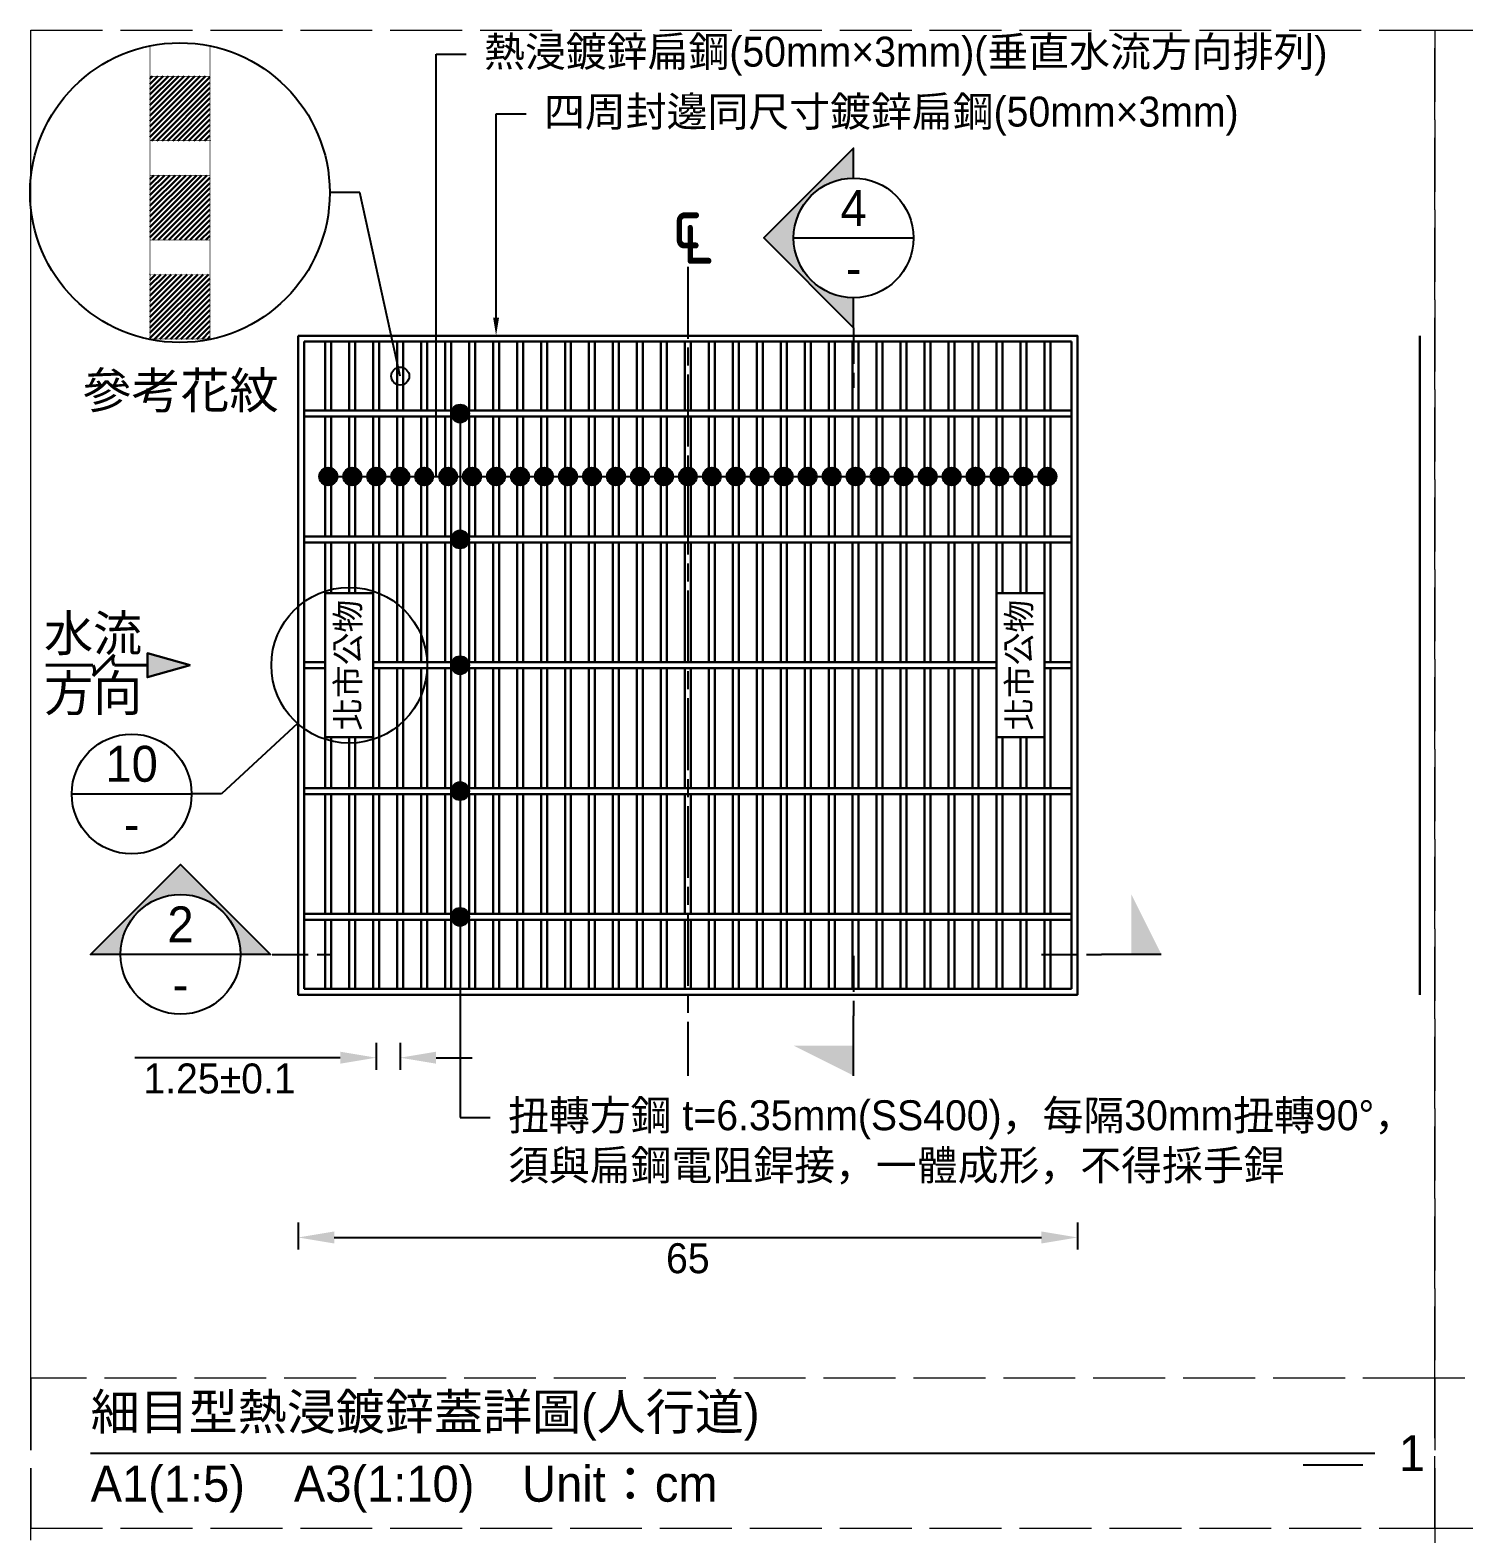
# Model space of a CAD drawing. Extents: x -2640 to 1802, y -2159 to 447.
# Drawn here: x -2640.1 to -2400.9, y -858 to -607 of the extents above; entities that cross this region are included whole.
import ezdxf
from ezdxf import colors
from ezdxf.entities.mleader import LeaderData, LeaderLine
from ezdxf.math import Vec2, Vec3

# ---------------------------------------------------------------- set-up
doc = ezdxf.new("R2010")
doc.units = 0
doc.header["$MEASUREMENT"] = 0
doc.linetypes.add('ACAD_ISO02W100', pattern=[15, 12, -3])
doc.linetypes.add('ACAD_ISO08W100', pattern=[36, 24, -3, 6, -3])
doc.layers.add('一、4.基本-隱藏', color=9, linetype='ACAD_ISO02W100', lineweight=20, plot=False)
doc.layers.add('三、3.文字-註解文字', color=2, linetype='Continuous')
doc.layers.add('二、2.繪圖-施作項目', color=181, linetype='Continuous', lineweight=30)
doc.layers.add('二、6.繪圖-其他施作項目', color=35, linetype='Continuous', lineweight=30)
doc.styles.add('既有名稱', font='kaiu.ttf', dxfattribs={"height": 4})
doc.styles.add('次圖名(詳圖)', font='MS PGothic.ttf', dxfattribs={"height": 6})
doc.styles.add('註解文字(詳圖)', font='MS PGothic.ttf', dxfattribs={"height": 5})
doc.dimstyles.new('註解文字(詳圖)', dxfattribs={"dimtxt": 5, "dimasz": 6, "dimexe": 2, "dimexo": 5, "dimgap": 1, "dimtad": 2, "dimzin": 0, "dimdsep": 46, "dimtxsty": '註解文字(詳圖)', "dimcen": 0.1, "dimclrd": 144, "dimclre": 144, "dimclrt": 256, "dimadec": 0, "dimazin": 0, "dimtfac": 1, "dimtofl": 0, "dimtmove": 0, "dimatfit": 3, "dimfxlon": 1, "dimtolj": 1, "dimtzin": 0, "dimlwd": -1, "dimlwe": -1, "dimarcsym": 1})
pattern_1 = [(45, (-0.10595, -607), (-0.44194174, 0.44194174), [])]

# ---------------------------------------------------------------- blocks, each defined once
blk = doc.blocks.new('_Small')
at = {"color": 0, "linetype": 'ByBlock', "lineweight": -2}
blk.add_circle((0, 0), 0.25, dxfattribs=at)
blk = doc.blocks.new('_None')
blk = doc.blocks.new('車行方向')
at = {"layer": '二、6.繪圖-其他施作項目', "ltscale": 0.1}
h = blk.add_hatch(color=256, dxfattribs=at)
h.dxf.hatch_style = 1
h.paths.add_polyline_path([(122.72, 334.65), (115.6, 332.66), (122.72, 330.66), (122.72, 332.65)])
for points in [[(115.6, 332.66), (122.72, 334.65), (122.72, 332.65), (122.72, 332.65)], [(115.6, 332.66), (122.72, 330.66), (122.72, 332.65), (122.72, 332.65)]]:
    blk.add_lwpolyline(points, dxfattribs=at)
at = {"layer": '二、6.繪圖-其他施作項目', "ltscale": 0.1, "const_width": 0.5}
blk.add_lwpolyline([(128.24, 332.65, 0.282843), (128.24, 334.42), (131.78, 330.88, -0.282843), (131.78, 332.65)], format="xyb", dxfattribs=at)
for points in [[(122.72, 332.65), (128.24, 332.65)], [(131.78, 332.65), (139.68, 332.65)]]:
    blk.add_lwpolyline(points, dxfattribs=at)
blk = doc.blocks.new('*D325')
at = {"layer": 'Defpoints', "color": 0, "transparency": 16777216}
for p in [(-2595.35, -768), (-2465.35, -768), (-2465.35, -808.5)]:
    blk.add_point(p, dxfattribs=at)
at = {"layer": '三、3.文字-註解文字', "color": 144, "transparency": 16777216}
for p, q in [((-2595.35, -806), (-2595.35, -810.5)), ((-2465.35, -806), (-2465.35, -810.5)), ((-2589.35, -808.5), (-2471.35, -808.5))]:
    blk.add_line(p, q, dxfattribs=at)
for points in [[(-2589.35, -807.5), (-2589.35, -809.5), (-2595.35, -808.5)], [(-2471.35, -807.5), (-2471.35, -809.5), (-2465.35, -808.5)]]:
    blk.add_solid(points, dxfattribs=at)
at = {"layer": '三、3.文字-註解文字', "transparency": 16777216, "insert": (-2530.35, -812), "char_height": 5, "attachment_point": 5, "style": '註解文字(詳圖)'}
blk.add_mtext('\\A1;65', dxfattribs=at)
blk = doc.blocks.new('*D326')
at = {"layer": 'Defpoints', "color": 0, "transparency": 16777216}
for p in [(-2582.35, -767), (-2578.35, -767), (-2582.35, -778.5)]:
    blk.add_point(p, dxfattribs=at)
at = {"layer": '三、3.文字-註解文字', "color": 144, "transparency": 16777216}
for p, q in [((-2582.35, -776), (-2582.35, -780.5)), ((-2578.35, -776), (-2578.35, -780.5)), ((-2588.35, -778.5), (-2622.63, -778.5)), ((-2572.35, -778.5), (-2566.35, -778.5))]:
    blk.add_line(p, q, dxfattribs=at)
for points in [[(-2588.35, -777.5), (-2588.35, -779.5), (-2582.35, -778.5)], [(-2572.35, -777.5), (-2572.35, -779.5), (-2578.35, -778.5)]]:
    blk.add_solid(points, dxfattribs=at)
at = {"layer": '三、3.文字-註解文字', "transparency": 16777216, "insert": (-2608.49, -782), "char_height": 5, "attachment_point": 5, "style": '註解文字(詳圖)'}
blk.add_mtext('\\A1;1.25%%P0.1', dxfattribs=at)

msp = doc.modelspace()

# ---------------------------------------------------------------- hatches: boundary and pattern name
at = {"layer": '三、3.文字-註解文字'}
h = msp.add_hatch(color=256, dxfattribs=at)
h.dxf.hatch_style = 1
h.paths.add_polyline_path([(-2502.693, -626.693), (-2517.693, -641.693), (-2502.693, -656.693), (-2502.693, -651.693, -0.4142136), (-2512.693, -641.693, -0.4142136), (-2502.693, -631.693)])
h = msp.add_hatch(color=144, dxfattribs=at)
h.dxf.hatch_style = 1
h.paths.add_polyline_path([(-2566.847, -671, 1), (-2569.847, -671, 1)])
h = msp.add_hatch(color=144, dxfattribs=at)
h.dxf.hatch_style = 1
h.paths.add_polyline_path([(-2588.847, -681.5, 1), (-2591.847, -681.5, 1)])
h = msp.add_hatch(color=144, dxfattribs=at)
h.dxf.hatch_style = 1
h.paths.add_polyline_path([(-2584.847, -681.5, 1), (-2587.847, -681.5, 1)])
h = msp.add_hatch(color=144, dxfattribs=at)
h.dxf.hatch_style = 1
h.paths.add_polyline_path([(-2580.847, -681.5, 1), (-2583.847, -681.5, 1)])
h = msp.add_hatch(color=144, dxfattribs=at)
h.dxf.hatch_style = 1
h.paths.add_polyline_path([(-2576.847, -681.5, 1), (-2579.847, -681.5, 1)])
h = msp.add_hatch(color=144, dxfattribs=at)
h.dxf.hatch_style = 1
h.paths.add_polyline_path([(-2572.847, -681.5, 1), (-2575.847, -681.5, 1)])
h = msp.add_hatch(color=144, dxfattribs=at)
h.dxf.hatch_style = 1
h.paths.add_polyline_path([(-2568.847, -681.5, 1), (-2571.847, -681.5, 1)])
h = msp.add_hatch(color=144, dxfattribs=at)
h.dxf.hatch_style = 1
h.paths.add_polyline_path([(-2564.847, -681.5, 1), (-2567.847, -681.5, 1)])
h = msp.add_hatch(color=144, dxfattribs=at)
h.dxf.hatch_style = 1
h.paths.add_polyline_path([(-2560.847, -681.5, 1), (-2563.847, -681.5, 1)])
h = msp.add_hatch(color=144, dxfattribs=at)
h.dxf.hatch_style = 1
h.paths.add_polyline_path([(-2556.847, -681.5, 1), (-2559.847, -681.5, 1)])
h = msp.add_hatch(color=144, dxfattribs=at)
h.dxf.hatch_style = 1
h.paths.add_polyline_path([(-2552.847, -681.5, 1), (-2555.847, -681.5, 1)])
h = msp.add_hatch(color=144, dxfattribs=at)
h.dxf.hatch_style = 1
h.paths.add_polyline_path([(-2548.847, -681.5, 1), (-2551.847, -681.5, 1)])
h = msp.add_hatch(color=144, dxfattribs=at)
h.dxf.hatch_style = 1
h.paths.add_polyline_path([(-2544.847, -681.5, 1), (-2547.847, -681.5, 1)])
h = msp.add_hatch(color=144, dxfattribs=at)
h.dxf.hatch_style = 1
h.paths.add_polyline_path([(-2540.847, -681.5, 1), (-2543.847, -681.5, 1)])
h = msp.add_hatch(color=144, dxfattribs=at)
h.dxf.hatch_style = 1
h.paths.add_polyline_path([(-2536.847, -681.5, 1), (-2539.847, -681.5, 1)])
h = msp.add_hatch(color=144, dxfattribs=at)
h.dxf.hatch_style = 1
h.paths.add_polyline_path([(-2532.847, -681.5, 1), (-2535.847, -681.5, 1)])
h = msp.add_hatch(color=144, dxfattribs=at)
h.dxf.hatch_style = 1
h.paths.add_polyline_path([(-2528.847, -681.5, 1), (-2531.847, -681.5, 1)])
h = msp.add_hatch(color=144, dxfattribs=at)
h.dxf.hatch_style = 1
h.paths.add_polyline_path([(-2524.847, -681.5, 1), (-2527.847, -681.5, 1)])
h = msp.add_hatch(color=144, dxfattribs=at)
h.dxf.hatch_style = 1
h.paths.add_polyline_path([(-2520.847, -681.5, 1), (-2523.847, -681.5, 1)])
h = msp.add_hatch(color=144, dxfattribs=at)
h.dxf.hatch_style = 1
h.paths.add_polyline_path([(-2516.847, -681.5, 1), (-2519.847, -681.5, 1)])
h = msp.add_hatch(color=144, dxfattribs=at)
h.dxf.hatch_style = 1
h.paths.add_polyline_path([(-2512.847, -681.5, 1), (-2515.847, -681.5, 1)])
h = msp.add_hatch(color=144, dxfattribs=at)
h.dxf.hatch_style = 1
h.paths.add_polyline_path([(-2508.847, -681.5, 1), (-2511.847, -681.5, 1)])
h = msp.add_hatch(color=144, dxfattribs=at)
h.dxf.hatch_style = 1
h.paths.add_polyline_path([(-2504.847, -681.5, 1), (-2507.847, -681.5, 1)])
h = msp.add_hatch(color=144, dxfattribs=at)
h.dxf.hatch_style = 1
h.paths.add_polyline_path([(-2500.847, -681.5, 1), (-2503.847, -681.5, 1)])
h = msp.add_hatch(color=144, dxfattribs=at)
h.dxf.hatch_style = 1
h.paths.add_polyline_path([(-2496.847, -681.5, 1), (-2499.847, -681.5, 1)])
h = msp.add_hatch(color=144, dxfattribs=at)
h.dxf.hatch_style = 1
h.paths.add_polyline_path([(-2492.847, -681.5, 1), (-2495.847, -681.5, 1)])
h = msp.add_hatch(color=144, dxfattribs=at)
h.dxf.hatch_style = 1
h.paths.add_polyline_path([(-2488.847, -681.5, 1), (-2491.847, -681.5, 1)])
h = msp.add_hatch(color=144, dxfattribs=at)
h.dxf.hatch_style = 1
h.paths.add_polyline_path([(-2484.847, -681.5, 1), (-2487.847, -681.5, 1)])
h = msp.add_hatch(color=144, dxfattribs=at)
h.dxf.hatch_style = 1
h.paths.add_polyline_path([(-2480.847, -681.5, 1), (-2483.847, -681.5, 1)])
h = msp.add_hatch(color=144, dxfattribs=at)
h.dxf.hatch_style = 1
h.paths.add_polyline_path([(-2476.847, -681.5, 1), (-2479.847, -681.5, 1)])
h = msp.add_hatch(color=144, dxfattribs=at)
h.dxf.hatch_style = 1
h.paths.add_polyline_path([(-2472.847, -681.5, 1), (-2475.847, -681.5, 1)])
h = msp.add_hatch(color=144, dxfattribs=at)
h.dxf.hatch_style = 1
h.paths.add_polyline_path([(-2468.847, -681.5, 1), (-2471.847, -681.5, 1)])
h = msp.add_hatch(color=144, dxfattribs=at)
h.dxf.hatch_style = 1
h.paths.add_polyline_path([(-2566.847, -692, 1), (-2569.847, -692, 1)])
h = msp.add_hatch(color=144, dxfattribs=at)
h.dxf.hatch_style = 1
h.paths.add_polyline_path([(-2566.847, -713, 1), (-2569.847, -713, 1)])
h = msp.add_hatch(color=144, dxfattribs=at)
h.dxf.hatch_style = 1
h.paths.add_polyline_path([(-2566.847, -734, 1), (-2569.847, -734, 1)])
h = msp.add_hatch(color=256, dxfattribs=at)
h.dxf.hatch_style = 1
h.paths.add_polyline_path([(-2630, -761.25), (-2615, -746.25), (-2600, -761.25), (-2605, -761.25, 0.4142136), (-2615, -751.25, 0.4142136), (-2625, -761.25)])
h = msp.add_hatch(color=256, dxfattribs=at)
h.dxf.hatch_style = 1
h.paths.add_polyline_path([(-2456.347, -751.25), (-2451.347, -761.25), (-2456.347, -761.25)])
h = msp.add_hatch(color=144, dxfattribs=at)
h.dxf.hatch_style = 1
h.paths.add_polyline_path([(-2566.847, -755, 1), (-2569.847, -755, 1)])
h = msp.add_hatch(color=256, dxfattribs=at)
h.dxf.hatch_style = 1
h.paths.add_polyline_path([(-2512.693, -776.5), (-2502.693, -781.5), (-2502.693, -776.5)])
at = {"layer": '二、2.繪圖-施作項目'}
h = msp.add_hatch(dxfattribs=at)
h.set_pattern_fill('ANSI31', color=256, scale=5)
h.set_pattern_definition(pattern_1)
h.paths.add_polyline_path([(-2610.106, -614.7), (-2620.106, -614.7), (-2620.106, -625.473), (-2610.106, -625.473)])
h.paths.add_polyline_path([(-2610.106, -631.247), (-2620.106, -631.247), (-2620.106, -642.02), (-2610.106, -642.02)])
h = msp.add_hatch(dxfattribs=at)
h.set_pattern_fill('ANSI31', color=256, scale=5)
h.set_pattern_definition(pattern_1)
h.paths.add_polyline_path([(-2610.106, -647.794), (-2620.106, -647.794), (-2620.106, -658.567), (-2610.106, -658.567)])

# ---------------------------------------------------------------- linework, layer by layer
at = {"layer": '一、4.基本-隱藏'}
for points in [[(-2640, -607), (-1860, -607), (-1860, -1114), (-2640, -1114)], [(-2640, -607), (-2405.693, -607), (-2405.693, -832), (-2640, -832)], [(-2405.693, -607), (-2325.693, -607), (-2325.693, -832), (-2405.693, -832)], [(-2640, -857), (-2405.693, -857), (-2405.693, -832), (-2640, -832)], [(-2405.693, -857), (-2325.693, -857), (-2325.693, -832), (-2405.693, -832)], [(-2640, -857), (-2405.693, -857), (-2405.693, -932), (-2640, -932)], [(-2405.693, -857), (-2325.693, -857), (-2325.693, -932), (-2405.693, -932)]]:
    msp.add_lwpolyline(points, close=True, dxfattribs=at)
at = {"layer": '三、3.文字-註解文字'}
for points in [[(-2502.693, -631.693), (-2502.693, -626.693), (-2517.693, -641.693), (-2502.693, -656.693), (-2502.693, -651.693)], [(-2512.693, -641.693), (-2492.693, -641.693)], [(-2633.155, -734.489), (-2613.155, -734.489)], [(-2625, -761.25), (-2630, -761.25), (-2615, -746.25), (-2600, -761.25), (-2605, -761.25)], [(-2605, -761.25), (-2625, -761.25)], [(-2451.347, -761.25), (-2461.347, -761.25)], [(-2502.693, -781.5), (-2502.693, -771.5)], [(-2630, -844.5), (-2415.693, -844.5)], [(-2417.693, -846.5), (-2427.693, -846.5)]]:
    msp.add_lwpolyline(points, dxfattribs=at)
at = {"layer": '三、3.文字-註解文字', "linetype": 'ACAD_ISO08W100', "ltscale": 0.5}
msp.add_lwpolyline([(-2530.347, -646.5), (-2530.347, -781.5)], dxfattribs=at)
at = {"layer": '三、3.文字-註解文字', "linetype": 'ACAD_ISO02W100', "ltscale": 0.5}
for points in [[(-2502.693, -656.693), (-2502.693, -666.693)], [(-2599.693, -761.25), (-2589.693, -761.25)], [(-2502.693, -761.5), (-2502.693, -771.5)], [(-2471.347, -761.25), (-2461.347, -761.25)]]:
    msp.add_lwpolyline(points, dxfattribs=at)
at = {"layer": '三、3.文字-註解文字', "color": 144}
msp.add_lwpolyline([(-2590.347, -681.5), (-2470.347, -681.5)], dxfattribs=at)
at = {"layer": '三、3.文字-註解文字'}
for centre, radius in [((-2615.106, -634.134), 25), ((-2502.693, -641.693), 10), ((-2586.847, -713), 13), ((-2623.155, -734.489), 10), ((-2615, -761.25), 10)]:
    msp.add_circle(centre, radius, dxfattribs=at)
at = {"layer": '三、3.文字-註解文字', "color": 144}
for centre in [(-2568.347, -671), (-2590.347, -681.5), (-2586.347, -681.5), (-2582.347, -681.5), (-2578.347, -681.5), (-2574.347, -681.5), (-2570.347, -681.5), (-2566.347, -681.5), (-2562.347, -681.5), (-2558.347, -681.5), (-2554.347, -681.5), (-2550.347, -681.5), (-2546.347, -681.5), (-2542.347, -681.5), (-2538.347, -681.5), (-2534.347, -681.5), (-2530.347, -681.5), (-2526.347, -681.5), (-2522.347, -681.5), (-2518.347, -681.5), (-2514.347, -681.5), (-2510.347, -681.5), (-2506.347, -681.5), (-2502.347, -681.5), (-2498.347, -681.5), (-2494.347, -681.5), (-2490.347, -681.5), (-2486.347, -681.5), (-2482.347, -681.5), (-2478.347, -681.5), (-2474.347, -681.5), (-2470.347, -681.5), (-2568.347, -692), (-2568.347, -713), (-2568.347, -734), (-2568.347, -755)]:
    msp.add_circle(centre, 1.5, dxfattribs=at)
at = {"layer": '二、2.繪圖-施作項目', "const_width": 0.1}
for points in [[(-2620.106, -609.639), (-2620.106, -658.629)], [(-2610.106, -609.639), (-2610.106, -658.629)], [(-2620.106, -614.7), (-2610.106, -614.7)], [(-2620.106, -625.473), (-2610.106, -625.473)], [(-2620.106, -631.247), (-2610.106, -631.247)], [(-2620.106, -642.02), (-2610.106, -642.02)], [(-2620.106, -647.794), (-2610.106, -647.794)], [(-2620.106, -658.567), (-2610.106, -658.567)]]:
    msp.add_lwpolyline(points, dxfattribs=at)
at = {"layer": '二、2.繪圖-施作項目'}
for points in [[(-2595.347, -658), (-2465.347, -658), (-2465.347, -768), (-2595.347, -768)], [(-2590.847, -725), (-2590.847, -701), (-2582.847, -701), (-2582.847, -725)], [(-2478.847, -725), (-2478.847, -701), (-2470.847, -701), (-2470.847, -725)]]:
    msp.add_lwpolyline(points, close=True, dxfattribs=at)
for points in [[(-2594.347, -659), (-2466.347, -659)], [(-2594.347, -767), (-2594.347, -659)], [(-2590.847, -670.5), (-2590.847, -659)], [(-2589.847, -670.5), (-2589.847, -659)], [(-2586.847, -670.5), (-2586.847, -659)], [(-2585.847, -670.5), (-2585.847, -659)], [(-2582.847, -670.5), (-2582.847, -659)], [(-2581.847, -670.5), (-2581.847, -659)], [(-2578.847, -670.5), (-2578.847, -659)], [(-2577.847, -670.5), (-2577.847, -659)], [(-2574.847, -670.5), (-2574.847, -659)], [(-2573.847, -670.5), (-2573.847, -659)], [(-2570.847, -670.5), (-2570.847, -659)], [(-2569.847, -670.5), (-2569.847, -659)], [(-2566.847, -670.5), (-2566.847, -659)], [(-2565.847, -670.5), (-2565.847, -659)], [(-2562.847, -670.5), (-2562.847, -659)], [(-2561.847, -670.5), (-2561.847, -659)], [(-2558.847, -670.5), (-2558.847, -659)], [(-2557.847, -670.5), (-2557.847, -659)], [(-2554.847, -670.5), (-2554.847, -659)], [(-2553.847, -670.5), (-2553.847, -659)], [(-2550.847, -670.5), (-2550.847, -659)], [(-2549.847, -670.5), (-2549.847, -659)], [(-2546.847, -670.5), (-2546.847, -659)], [(-2545.847, -670.5), (-2545.847, -659)], [(-2542.847, -670.5), (-2542.847, -659)], [(-2541.847, -670.5), (-2541.847, -659)], [(-2538.847, -670.5), (-2538.847, -659)], [(-2537.847, -670.5), (-2537.847, -659)], [(-2534.847, -670.5), (-2534.847, -659)], [(-2533.847, -670.5), (-2533.847, -659)], [(-2530.847, -670.5), (-2530.847, -659)], [(-2529.847, -670.5), (-2529.847, -659)], [(-2526.847, -670.5), (-2526.847, -659)], [(-2525.847, -670.5), (-2525.847, -659)], [(-2522.847, -670.5), (-2522.847, -659)], [(-2521.847, -670.5), (-2521.847, -659)], [(-2518.847, -670.5), (-2518.847, -659)], [(-2517.847, -670.5), (-2517.847, -659)], [(-2514.847, -670.5), (-2514.847, -659)], [(-2513.847, -670.5), (-2513.847, -659)], [(-2510.847, -670.5), (-2510.847, -659)], [(-2509.847, -670.5), (-2509.847, -659)], [(-2506.847, -670.5), (-2506.847, -659)], [(-2505.847, -670.5), (-2505.847, -659)], [(-2502.847, -670.5), (-2502.847, -659)], [(-2501.847, -670.5), (-2501.847, -659)], [(-2498.847, -670.5), (-2498.847, -659)], [(-2497.847, -670.5), (-2497.847, -659)], [(-2494.847, -670.5), (-2494.847, -659)], [(-2493.847, -670.5), (-2493.847, -659)], [(-2490.847, -670.5), (-2490.847, -659)], [(-2489.847, -670.5), (-2489.847, -659)], [(-2486.847, -670.5), (-2486.847, -659)], [(-2485.847, -670.5), (-2485.847, -659)], [(-2482.847, -670.5), (-2482.847, -659)], [(-2481.847, -670.5), (-2481.847, -659)], [(-2478.847, -670.5), (-2478.847, -659)], [(-2477.847, -670.5), (-2477.847, -659)], [(-2474.847, -659), (-2474.847, -670.5)], [(-2473.847, -659), (-2473.847, -670.5)], [(-2470.847, -659), (-2470.847, -670.5)], [(-2469.847, -659), (-2469.847, -670.5)], [(-2466.347, -659), (-2466.347, -767)], [(-2594.347, -670.5), (-2466.347, -670.5)], [(-2594.347, -671.5), (-2466.347, -671.5)], [(-2590.847, -691.5), (-2590.847, -671.5)], [(-2589.847, -691.5), (-2589.847, -671.5)], [(-2586.847, -691.5), (-2586.847, -671.5)], [(-2585.847, -691.5), (-2585.847, -671.5)], [(-2582.847, -691.5), (-2582.847, -671.5)], [(-2581.847, -691.5), (-2581.847, -671.5)], [(-2578.847, -691.5), (-2578.847, -671.5)], [(-2577.847, -691.5), (-2577.847, -671.5)], [(-2574.847, -691.5), (-2574.847, -671.5)], [(-2573.847, -691.5), (-2573.847, -671.5)], [(-2570.847, -691.5), (-2570.847, -671.5)], [(-2569.847, -691.5), (-2569.847, -671.5)], [(-2566.847, -691.5), (-2566.847, -671.5)], [(-2565.847, -691.5), (-2565.847, -671.5)], [(-2562.847, -691.5), (-2562.847, -671.5)], [(-2561.847, -691.5), (-2561.847, -671.5)], [(-2558.847, -691.5), (-2558.847, -671.5)], [(-2557.847, -691.5), (-2557.847, -671.5)], [(-2554.847, -691.5), (-2554.847, -671.5)], [(-2553.847, -691.5), (-2553.847, -671.5)], [(-2550.847, -691.5), (-2550.847, -671.5)], [(-2549.847, -691.5), (-2549.847, -671.5)], [(-2546.847, -691.5), (-2546.847, -671.5)], [(-2545.847, -691.5), (-2545.847, -671.5)], [(-2542.847, -691.5), (-2542.847, -671.5)], [(-2541.847, -691.5), (-2541.847, -671.5)], [(-2538.847, -691.5), (-2538.847, -671.5)], [(-2537.847, -691.5), (-2537.847, -671.5)], [(-2534.847, -691.5), (-2534.847, -671.5)], [(-2533.847, -691.5), (-2533.847, -671.5)], [(-2530.847, -691.5), (-2530.847, -671.5)], [(-2529.847, -691.5), (-2529.847, -671.5)], [(-2526.847, -691.5), (-2526.847, -671.5)], [(-2525.847, -691.5), (-2525.847, -671.5)], [(-2522.847, -691.5), (-2522.847, -671.5)], [(-2521.847, -691.5), (-2521.847, -671.5)], [(-2518.847, -691.5), (-2518.847, -671.5)], [(-2517.847, -691.5), (-2517.847, -671.5)], [(-2514.847, -691.5), (-2514.847, -671.5)], [(-2513.847, -691.5), (-2513.847, -671.5)], [(-2510.847, -691.5), (-2510.847, -671.5)], [(-2509.847, -691.5), (-2509.847, -671.5)], [(-2506.847, -691.5), (-2506.847, -671.5)], [(-2505.847, -691.5), (-2505.847, -671.5)], [(-2502.847, -691.5), (-2502.847, -671.5)], [(-2501.847, -691.5), (-2501.847, -671.5)], [(-2498.847, -691.5), (-2498.847, -671.5)], [(-2497.847, -691.5), (-2497.847, -671.5)], [(-2494.847, -691.5), (-2494.847, -671.5)], [(-2493.847, -691.5), (-2493.847, -671.5)], [(-2490.847, -691.5), (-2490.847, -671.5)], [(-2489.847, -691.5), (-2489.847, -671.5)], [(-2486.847, -691.5), (-2486.847, -671.5)], [(-2485.847, -691.5), (-2485.847, -671.5)], [(-2482.847, -691.5), (-2482.847, -671.5)], [(-2481.847, -691.5), (-2481.847, -671.5)], [(-2478.847, -691.5), (-2478.847, -671.5)], [(-2477.847, -691.5), (-2477.847, -671.5)], [(-2474.847, -671.5), (-2474.847, -691.5)], [(-2473.847, -671.5), (-2473.847, -691.5)], [(-2470.847, -671.5), (-2470.847, -691.5)], [(-2469.847, -671.5), (-2469.847, -691.5)], [(-2594.347, -691.5), (-2466.347, -691.5)], [(-2594.347, -692.5), (-2466.347, -692.5)], [(-2590.847, -712.5), (-2590.847, -692.5)], [(-2589.847, -701), (-2589.847, -692.5)], [(-2586.847, -701), (-2586.847, -692.5)], [(-2585.847, -701), (-2585.847, -692.5)], [(-2582.847, -712.5), (-2582.847, -692.5)], [(-2581.847, -712.5), (-2581.847, -692.5)], [(-2578.847, -712.5), (-2578.847, -692.5)], [(-2577.847, -712.5), (-2577.847, -692.5)], [(-2574.847, -712.5), (-2574.847, -692.5)], [(-2573.847, -712.5), (-2573.847, -692.5)], [(-2570.847, -712.5), (-2570.847, -692.5)], [(-2569.847, -712.5), (-2569.847, -692.5)], [(-2566.847, -712.5), (-2566.847, -692.5)], [(-2565.847, -712.5), (-2565.847, -692.5)], [(-2562.847, -712.5), (-2562.847, -692.5)], [(-2561.847, -712.5), (-2561.847, -692.5)], [(-2558.847, -712.5), (-2558.847, -692.5)], [(-2557.847, -712.5), (-2557.847, -692.5)], [(-2554.847, -712.5), (-2554.847, -692.5)], [(-2553.847, -712.5), (-2553.847, -692.5)], [(-2550.847, -712.5), (-2550.847, -692.5)], [(-2549.847, -712.5), (-2549.847, -692.5)], [(-2546.847, -712.5), (-2546.847, -692.5)], [(-2545.847, -712.5), (-2545.847, -692.5)], [(-2542.847, -712.5), (-2542.847, -692.5)], [(-2541.847, -712.5), (-2541.847, -692.5)], [(-2538.847, -712.5), (-2538.847, -692.5)], [(-2537.847, -712.5), (-2537.847, -692.5)], [(-2534.847, -712.5), (-2534.847, -692.5)], [(-2533.847, -712.5), (-2533.847, -692.5)], [(-2530.847, -712.5), (-2530.847, -692.5)], [(-2529.847, -712.5), (-2529.847, -692.5)], [(-2526.847, -712.5), (-2526.847, -692.5)], [(-2525.847, -712.5), (-2525.847, -692.5)], [(-2522.847, -712.5), (-2522.847, -692.5)], [(-2521.847, -712.5), (-2521.847, -692.5)], [(-2518.847, -712.5), (-2518.847, -692.5)], [(-2517.847, -712.5), (-2517.847, -692.5)], [(-2514.847, -712.5), (-2514.847, -692.5)], [(-2513.847, -712.5), (-2513.847, -692.5)], [(-2510.847, -712.5), (-2510.847, -692.5)], [(-2509.847, -712.5), (-2509.847, -692.5)], [(-2506.847, -712.5), (-2506.847, -692.5)], [(-2505.847, -712.5), (-2505.847, -692.5)], [(-2502.847, -712.5), (-2502.847, -692.5)], [(-2501.847, -712.5), (-2501.847, -692.5)], [(-2498.847, -712.5), (-2498.847, -692.5)], [(-2497.847, -712.5), (-2497.847, -692.5)], [(-2494.847, -712.5), (-2494.847, -692.5)], [(-2493.847, -712.5), (-2493.847, -692.5)], [(-2490.847, -712.5), (-2490.847, -692.5)], [(-2489.847, -712.5), (-2489.847, -692.5)], [(-2486.847, -712.5), (-2486.847, -692.5)], [(-2485.847, -712.5), (-2485.847, -692.5)], [(-2482.847, -712.5), (-2482.847, -692.5)], [(-2481.847, -712.5), (-2481.847, -692.5)], [(-2478.847, -712.5), (-2478.847, -692.5)], [(-2477.847, -701), (-2477.847, -692.5)], [(-2474.847, -692.5), (-2474.847, -701)], [(-2473.847, -692.5), (-2473.847, -701)], [(-2470.847, -692.5), (-2470.847, -712.5)], [(-2469.847, -692.5), (-2469.847, -712.5)], [(-2594.347, -712.5), (-2590.847, -712.5)], [(-2582.847, -712.5), (-2478.847, -712.5)], [(-2470.847, -712.5), (-2466.347, -712.5)], [(-2590.847, -713.5), (-2594.347, -713.5)], [(-2590.847, -733.5), (-2590.847, -713.5)], [(-2478.847, -713.5), (-2582.847, -713.5)], [(-2582.847, -733.5), (-2582.847, -713.5)], [(-2581.847, -733.5), (-2581.847, -713.5)], [(-2578.847, -733.5), (-2578.847, -713.5)], [(-2577.847, -733.5), (-2577.847, -713.5)], [(-2574.847, -733.5), (-2574.847, -713.5)], [(-2573.847, -733.5), (-2573.847, -713.5)], [(-2570.847, -733.5), (-2570.847, -713.5)], [(-2569.847, -733.5), (-2569.847, -713.5)], [(-2566.847, -733.5), (-2566.847, -713.5)], [(-2565.847, -733.5), (-2565.847, -713.5)], [(-2562.847, -733.5), (-2562.847, -713.5)], [(-2561.847, -733.5), (-2561.847, -713.5)], [(-2558.847, -733.5), (-2558.847, -713.5)], [(-2557.847, -733.5), (-2557.847, -713.5)], [(-2554.847, -733.5), (-2554.847, -713.5)], [(-2553.847, -733.5), (-2553.847, -713.5)], [(-2550.847, -733.5), (-2550.847, -713.5)], [(-2549.847, -733.5), (-2549.847, -713.5)], [(-2546.847, -733.5), (-2546.847, -713.5)], [(-2545.847, -733.5), (-2545.847, -713.5)], [(-2542.847, -733.5), (-2542.847, -713.5)], [(-2541.847, -733.5), (-2541.847, -713.5)], [(-2538.847, -733.5), (-2538.847, -713.5)], [(-2537.847, -733.5), (-2537.847, -713.5)], [(-2534.847, -733.5), (-2534.847, -713.5)], [(-2533.847, -733.5), (-2533.847, -713.5)], [(-2530.847, -733.5), (-2530.847, -713.5)], [(-2529.847, -733.5), (-2529.847, -713.5)], [(-2526.847, -733.5), (-2526.847, -713.5)], [(-2525.847, -733.5), (-2525.847, -713.5)], [(-2522.847, -733.5), (-2522.847, -713.5)], [(-2521.847, -733.5), (-2521.847, -713.5)], [(-2518.847, -733.5), (-2518.847, -713.5)], [(-2517.847, -733.5), (-2517.847, -713.5)], [(-2514.847, -733.5), (-2514.847, -713.5)], [(-2513.847, -733.5), (-2513.847, -713.5)], [(-2510.847, -733.5), (-2510.847, -713.5)], [(-2509.847, -733.5), (-2509.847, -713.5)], [(-2506.847, -733.5), (-2506.847, -713.5)], [(-2505.847, -733.5), (-2505.847, -713.5)], [(-2502.847, -733.5), (-2502.847, -713.5)], [(-2501.847, -733.5), (-2501.847, -713.5)], [(-2498.847, -733.5), (-2498.847, -713.5)], [(-2497.847, -733.5), (-2497.847, -713.5)], [(-2494.847, -733.5), (-2494.847, -713.5)], [(-2493.847, -733.5), (-2493.847, -713.5)], [(-2490.847, -733.5), (-2490.847, -713.5)], [(-2489.847, -733.5), (-2489.847, -713.5)], [(-2486.847, -733.5), (-2486.847, -713.5)], [(-2485.847, -733.5), (-2485.847, -713.5)], [(-2482.847, -733.5), (-2482.847, -713.5)], [(-2481.847, -733.5), (-2481.847, -713.5)], [(-2478.847, -733.5), (-2478.847, -713.5)], [(-2466.347, -713.5), (-2470.847, -713.5)], [(-2470.847, -713.5), (-2470.847, -733.5)], [(-2469.847, -713.5), (-2469.847, -733.5)], [(-2589.847, -733.5), (-2589.847, -725)], [(-2586.847, -733.5), (-2586.847, -725)], [(-2585.847, -733.5), (-2585.847, -725)], [(-2477.847, -733.5), (-2477.847, -725)], [(-2474.847, -725), (-2474.847, -733.5)], [(-2473.847, -725), (-2473.847, -733.5)], [(-2466.347, -733.5), (-2594.347, -733.5)], [(-2466.347, -734.5), (-2594.347, -734.5)], [(-2590.847, -754.5), (-2590.847, -734.5)], [(-2589.847, -754.5), (-2589.847, -734.5)], [(-2586.847, -754.5), (-2586.847, -734.5)], [(-2585.847, -754.5), (-2585.847, -734.5)], [(-2582.847, -754.5), (-2582.847, -734.5)], [(-2581.847, -754.5), (-2581.847, -734.5)], [(-2578.847, -754.5), (-2578.847, -734.5)], [(-2577.847, -754.5), (-2577.847, -734.5)], [(-2574.847, -754.5), (-2574.847, -734.5)], [(-2573.847, -754.5), (-2573.847, -734.5)], [(-2570.847, -754.5), (-2570.847, -734.5)], [(-2569.847, -754.5), (-2569.847, -734.5)], [(-2566.847, -754.5), (-2566.847, -734.5)], [(-2565.847, -754.5), (-2565.847, -734.5)], [(-2562.847, -754.5), (-2562.847, -734.5)], [(-2561.847, -754.5), (-2561.847, -734.5)], [(-2558.847, -754.5), (-2558.847, -734.5)], [(-2557.847, -754.5), (-2557.847, -734.5)], [(-2554.847, -754.5), (-2554.847, -734.5)], [(-2553.847, -754.5), (-2553.847, -734.5)], [(-2550.847, -754.5), (-2550.847, -734.5)], [(-2549.847, -754.5), (-2549.847, -734.5)], [(-2546.847, -754.5), (-2546.847, -734.5)], [(-2545.847, -754.5), (-2545.847, -734.5)], [(-2542.847, -754.5), (-2542.847, -734.5)], [(-2541.847, -754.5), (-2541.847, -734.5)], [(-2538.847, -754.5), (-2538.847, -734.5)], [(-2537.847, -754.5), (-2537.847, -734.5)], [(-2534.847, -754.5), (-2534.847, -734.5)], [(-2533.847, -754.5), (-2533.847, -734.5)], [(-2530.847, -754.5), (-2530.847, -734.5)], [(-2529.847, -754.5), (-2529.847, -734.5)], [(-2526.847, -754.5), (-2526.847, -734.5)], [(-2525.847, -754.5), (-2525.847, -734.5)], [(-2522.847, -754.5), (-2522.847, -734.5)], [(-2521.847, -754.5), (-2521.847, -734.5)], [(-2518.847, -754.5), (-2518.847, -734.5)], [(-2517.847, -754.5), (-2517.847, -734.5)], [(-2514.847, -754.5), (-2514.847, -734.5)], [(-2513.847, -754.5), (-2513.847, -734.5)], [(-2510.847, -754.5), (-2510.847, -734.5)], [(-2509.847, -754.5), (-2509.847, -734.5)], [(-2506.847, -754.5), (-2506.847, -734.5)], [(-2505.847, -754.5), (-2505.847, -734.5)], [(-2502.847, -754.5), (-2502.847, -734.5)], [(-2501.847, -754.5), (-2501.847, -734.5)], [(-2498.847, -754.5), (-2498.847, -734.5)], [(-2497.847, -754.5), (-2497.847, -734.5)], [(-2494.847, -754.5), (-2494.847, -734.5)], [(-2493.847, -754.5), (-2493.847, -734.5)], [(-2490.847, -754.5), (-2490.847, -734.5)], [(-2489.847, -754.5), (-2489.847, -734.5)], [(-2486.847, -754.5), (-2486.847, -734.5)], [(-2485.847, -754.5), (-2485.847, -734.5)], [(-2482.847, -754.5), (-2482.847, -734.5)], [(-2481.847, -754.5), (-2481.847, -734.5)], [(-2478.847, -754.5), (-2478.847, -734.5)], [(-2477.847, -754.5), (-2477.847, -734.5)], [(-2474.847, -734.5), (-2474.847, -754.5)], [(-2473.847, -734.5), (-2473.847, -754.5)], [(-2470.847, -734.5), (-2470.847, -754.5)], [(-2469.847, -734.5), (-2469.847, -754.5)], [(-2466.347, -754.5), (-2594.347, -754.5)], [(-2466.347, -755.5), (-2594.347, -755.5)], [(-2590.847, -767), (-2590.847, -755.5)], [(-2589.847, -767), (-2589.847, -755.5)], [(-2586.847, -767), (-2586.847, -755.5)], [(-2585.847, -767), (-2585.847, -755.5)], [(-2582.847, -767), (-2582.847, -755.5)], [(-2581.847, -767), (-2581.847, -755.5)], [(-2578.847, -767), (-2578.847, -755.5)], [(-2577.847, -767), (-2577.847, -755.5)], [(-2574.847, -767), (-2574.847, -755.5)], [(-2573.847, -767), (-2573.847, -755.5)], [(-2570.847, -767), (-2570.847, -755.5)], [(-2569.847, -767), (-2569.847, -755.5)], [(-2566.847, -767), (-2566.847, -755.5)], [(-2565.847, -767), (-2565.847, -755.5)], [(-2562.847, -767), (-2562.847, -755.5)], [(-2561.847, -767), (-2561.847, -755.5)], [(-2558.847, -767), (-2558.847, -755.5)], [(-2557.847, -767), (-2557.847, -755.5)], [(-2554.847, -767), (-2554.847, -755.5)], [(-2553.847, -767), (-2553.847, -755.5)], [(-2550.847, -767), (-2550.847, -755.5)], [(-2549.847, -767), (-2549.847, -755.5)], [(-2546.847, -767), (-2546.847, -755.5)], [(-2545.847, -767), (-2545.847, -755.5)], [(-2542.847, -767), (-2542.847, -755.5)], [(-2541.847, -767), (-2541.847, -755.5)], [(-2538.847, -767), (-2538.847, -755.5)], [(-2537.847, -767), (-2537.847, -755.5)], [(-2534.847, -767), (-2534.847, -755.5)], [(-2533.847, -767), (-2533.847, -755.5)], [(-2530.847, -767), (-2530.847, -755.5)], [(-2529.847, -767), (-2529.847, -755.5)], [(-2526.847, -767), (-2526.847, -755.5)], [(-2525.847, -767), (-2525.847, -755.5)], [(-2522.847, -767), (-2522.847, -755.5)], [(-2521.847, -767), (-2521.847, -755.5)], [(-2518.847, -767), (-2518.847, -755.5)], [(-2517.847, -767), (-2517.847, -755.5)], [(-2514.847, -767), (-2514.847, -755.5)], [(-2513.847, -767), (-2513.847, -755.5)], [(-2510.847, -767), (-2510.847, -755.5)], [(-2509.847, -767), (-2509.847, -755.5)], [(-2506.847, -767), (-2506.847, -755.5)], [(-2505.847, -767), (-2505.847, -755.5)], [(-2502.847, -767), (-2502.847, -755.5)], [(-2501.847, -767), (-2501.847, -755.5)], [(-2498.847, -767), (-2498.847, -755.5)], [(-2497.847, -767), (-2497.847, -755.5)], [(-2494.847, -767), (-2494.847, -755.5)], [(-2493.847, -767), (-2493.847, -755.5)], [(-2490.847, -767), (-2490.847, -755.5)], [(-2489.847, -767), (-2489.847, -755.5)], [(-2486.847, -767), (-2486.847, -755.5)], [(-2485.847, -767), (-2485.847, -755.5)], [(-2482.847, -767), (-2482.847, -755.5)], [(-2481.847, -767), (-2481.847, -755.5)], [(-2478.847, -767), (-2478.847, -755.5)], [(-2477.847, -767), (-2477.847, -755.5)], [(-2474.847, -755.5), (-2474.847, -767)], [(-2473.847, -755.5), (-2473.847, -767)], [(-2470.847, -755.5), (-2470.847, -767)], [(-2469.847, -755.5), (-2469.847, -767)], [(-2466.347, -767), (-2594.347, -767)]]:
    msp.add_lwpolyline(points, dxfattribs=at)
at = {"layer": '二、6.繪圖-其他施作項目', "color": 144}
msp.add_lwpolyline([(-2408.193, -768), (-2408.193, -658)], dxfattribs=at)

# ---------------------------------------------------------------- block references
at = {"layer": '二、6.繪圖-其他施作項目', "xscale": -1, "rotation": 0.007632838785260887}
msp.add_blockref('車行方向', (-2497.773, -1045.643), dxfattribs=at)

# ---------------------------------------------------------------- texts
at = {"layer": '三、3.文字-註解文字'}
for s, width, gutter_width, heights, insert, char_height, attachment_point, style in [('4', 6.60394, 25, [0], (-2502.693, -636.693), 6, 5, '註解文字(詳圖)'), ('{\\fMS PGothic|b0|i0|c128|p34;℄}', 4.50432, 30, [11], (-2530.347, -640.5), 10, 5, '次圖名(詳圖)'), ('-', 6.60394, 25, [0], (-2502.693, -646.693), 6, 5, '註解文字(詳圖)'), ('{\\fMS PGothic|b0|i0|c128|p34;參考花紋}', 34.78694, 30, [0], (-2615, -664.134), 6, 2, '次圖名(詳圖)'), ('水流{\\fMS PGothic|b0|i0|c128|p34;\\P方向}', 22.73727, 30, [0], (-2629.592, -713.01), 6, 5, '次圖名(詳圖)'), ('10', 6.60394, 25, [0], (-2623.155, -729.489), 6, 5, '註解文字(詳圖)'), ('-', 6.60394, 25, [0], (-2623.155, -739.489), 6, 5, '註解文字(詳圖)'), ('2', 6.60394, 25, [0], (-2615, -756.25), 6, 5, '註解文字(詳圖)'), ('-', 6.60394, 25, [0], (-2615, -766.25), 6, 5, '註解文字(詳圖)'), ('{\\fMS PGothic|b0|i0|c128|p34;細目型熱浸鍍鋅蓋詳圖(}人行{\\fMS PGothic|b0|i0|c128|p34;道)}', 138.1124, 15, [0], (-2630, -838.5), 6, 4, '次圖名(詳圖)'), ('1', 3, 15, [0], (-2411.693, -844.5), 6, 4, '次圖名(詳圖)'), ('{\\fMS PGothic|b0|i0|c128|p34;A1(1:}5{\\fMS PGothic|b0|i0|c128|p34;)\u3000A3(1:}1{\\fMS PGothic|b0|i0|c128|p34;0)^IUnit：cm}', 136.03259, 15, [0], (-2630, -850.5), 6, 4, '次圖名(詳圖)')]:
    msp.add_mtext_dynamic_manual_height_columns(s, width=width, gutter_width=gutter_width, heights=heights, dxfattribs=dict(at, insert=insert, char_height=char_height, attachment_point=attachment_point, style=style))

# ---------------------------------------------------------------- dimensions: what is measured, and where the dimension line sits
for base, p1, p2, text, picture, middle in [((-2582.347, -778.5), (-2578.347, -767), (-2582.347, -767), '1.25%%P0.1', '*D326', (-2608.486, -782)), ((-2465.347, -808.5), (-2595.347, -768), (-2465.347, -768), '65', '*D325', (-2530.347, -812))]:
    dim = msp.add_linear_dim(base=base, p1=p1, p2=p2, text=text, dimstyle='註解文字(詳圖)', dxfattribs=at)
    dim.commit()
    dim.dimension.update_dxf_attribs({"geometry": picture, "text_midpoint": middle})

# ---------------------------------------------------------------- leaders
ml = msp.add_multileader_mtext('Standard', dxfattribs=at)
ml.set_content('熱浸鍍鋅扁鋼(50mm×3mm)(垂直水流方向排列)', color=256, style='註解文字(詳圖)')
ml.set_leader_properties(color=144, linetype='ByLayer', lineweight=-1)
ml.set_arrow_properties(name='NONE')
ml.build(insert=Vec2(0, 0))
ml.multileader.update_dxf_attribs({"dogleg_length": 5, "arrow_head_size": 3})
ctx = ml.context
ctx.base_point, ctx.char_height, ctx.arrow_head_size, ctx.landing_gap_size, ctx.plane_origin = Vec3(-2567.347, -611), 5, 3, 3, Vec3(-2573.193, -669)
notes = []
notes.append((ctx, [(0, (1, 1, 0), (-2572.347, -611), (1, 0), 5, [(0, [(-2572.347, -681.5)], 0, [])])]))
ctx.mtext.insert, ctx.mtext.width, ctx.mtext.flow_direction = Vec3(-2564.347, -608.102), 153.49516, 5
ml = msp.add_multileader_mtext('Standard', dxfattribs=at)
ml.set_content('{\\fMS PGothic|b0|i0|c128|p34;四周封邊同尺寸鍍鋅扁鋼(50mm×}3{\\fMS PGothic|b0|i0|c128|p34;mm)}', color=256, style='註解文字(詳圖)')
ml.set_leader_properties(color=144, linetype='ByLayer', lineweight=-1)
ml.build(insert=Vec2(0, 0))
ml.multileader.update_dxf_attribs({"dogleg_length": 5, "arrow_head_size": 3})
ctx = ml.context
ctx.base_point, ctx.char_height, ctx.arrow_head_size, ctx.landing_gap_size, ctx.plane_origin = Vec3(-2557.347, -621), 5, 3, 3, Vec3(-2562.347, -573)
notes.append((ctx, [(0, (1, 1, 0), (-2562.347, -621), (1, 0), 5, [(0, [(-2562.347, -658)], 0, [])])]))
ctx.mtext.insert, ctx.mtext.width, ctx.mtext.flow_direction = Vec3(-2554.347, -618.102), 135.99676, 5
ml = msp.add_multileader_mtext('Standard', dxfattribs=at)
ml.set_content('{\\fMS PGothic|b0|i0|c128|p34; }', color=256, style='註解文字(詳圖)')
ml.set_leader_properties(color=144, linetype='ByLayer', lineweight=-1)
ml.set_arrow_properties(name='SMALL')
ml.build(insert=Vec2(0, 0))
ml.multileader.update_dxf_attribs({"dogleg_length": 5, "arrow_head_size": 6})
ctx = ml.context
ctx.base_point, ctx.char_height, ctx.arrow_head_size, ctx.landing_gap_size, ctx.plane_origin = Vec3(-2598.322, -634.134), 5, 6, 3, Vec3(-2572.347, -654)
ctx.text_align_type = 2
notes.append((ctx, [(0, (1, 1, 0), (-2585.106, -634.134), (-1, 0), 5, [(0, [(-2578.347, -664.75)], 0, [])])]))
ctx.mtext.insert, ctx.mtext.alignment, ctx.mtext.flow_direction = Vec3(-2593.106, -631.634), 3, 5
ml = msp.add_multileader_mtext('Standard', dxfattribs=at)
ml.set_content('{\\fMS PGothic|b0|i0|c128|p34; }', color=256, style='註解文字(詳圖)')
ml.set_leader_properties(color=144, linetype='ByLayer', lineweight=-1)
ml.set_arrow_properties(name='NONE')
ml.build(insert=Vec2(0, 0))
ml.multileader.update_dxf_attribs({"dogleg_length": 5, "arrow_head_size": 15})
ctx = ml.context
ctx.base_point, ctx.char_height, ctx.arrow_head_size, ctx.landing_gap_size, ctx.plane_origin = Vec3(-2621.371, -734.489), 5, 15, 3, Vec3(-2586.847, -719)
ctx.text_align_type = 2
notes.append((ctx, [(1, (1, 1, 0), (-2608.155, -734.489), (-1, 0), 5, [(0, [(-2595.48, -722.719)], 0, [])])]))
ctx.mtext.insert, ctx.mtext.alignment, ctx.mtext.flow_direction = Vec3(-2616.155, -731.989), 3, 5
for ctx, leaders in notes:
    for number, flags, end, landing, length, lines in leaders:
        leader = LeaderData()
        leader.index, (leader.has_last_leader_line, leader.has_dogleg_vector, leader.attachment_direction) = number, flags
        leader.last_leader_point, leader.dogleg_vector, leader.dogleg_length = Vec3(end), Vec3(landing), length
        for number, points, colour, breaks in lines:
            line = LeaderLine()
            line.index, line.vertices, line.color, line.breaks = number, Vec3.list(points), colors.encode_raw_color(colour), breaks
            leader.lines.append(line)
        ctx.leaders.append(leader)

# ---------------------------------------------------------------- next in the draw order: texts
at = {"layer": '二、2.繪圖-施作項目', "char_height": 4, "attachment_point": 5, "rotation": 90, "style": '既有名稱', "bg_fill": 3, "box_fill_scale": 1, "bg_fill_color": 256, "bg_fill_transparency": 0}
for insert in [(-2586.847, -713), (-2474.847, -713)]:
    msp.add_mtext_dynamic_manual_height_columns('北市公物', width=23.0089, gutter_width=20, heights=[0], dxfattribs=dict(at, insert=insert))

# ---------------------------------------------------------------- next in the draw order: leaders
at = {"layer": '三、3.文字-註解文字'}
ml = msp.add_multileader_mtext('Standard', dxfattribs=at)
ml.set_content('扭轉方鋼 t=6.35mm(SS400)，每隔30mm扭轉90%%D，須與扁鋼電阻銲接，一體成形，不得採手銲', color=256, style='註解文字(詳圖)')
ml.set_leader_properties(color=144, linetype='ByLayer', lineweight=-1)
ml.set_arrow_properties(name='NONE')
ml.build(insert=Vec2(0, 0))
ml.multileader.update_dxf_attribs({"dogleg_length": 5, "arrow_head_size": 3})
ctx = ml.context
ctx.base_point, ctx.char_height, ctx.arrow_head_size, ctx.landing_gap_size, ctx.plane_origin = Vec3(-2563.347, -788.5), 5, 3, 3, Vec3(-2568.347, -643.5)
notes = []
notes.append((ctx, [(0, (1, 1, 0), (-2568.347, -788.5), (1, 0), 5, [(0, [(-2568.347, -671)], 0, [])])]))
ctx.mtext.insert, ctx.mtext.width, ctx.mtext.flow_direction = Vec3(-2560.347, -785.602), 154.56605, 5
for ctx, leaders in notes:
    for number, flags, end, landing, length, lines in leaders:
        leader = LeaderData()
        leader.index, (leader.has_last_leader_line, leader.has_dogleg_vector, leader.attachment_direction) = number, flags
        leader.last_leader_point, leader.dogleg_vector, leader.dogleg_length = Vec3(end), Vec3(landing), length
        for number, points, colour, breaks in lines:
            line = LeaderLine()
            line.index, line.vertices, line.color, line.breaks = number, Vec3.list(points), colors.encode_raw_color(colour), breaks
            leader.lines.append(line)
        ctx.leaders.append(leader)

doc.saveas('drawing.dxf')
